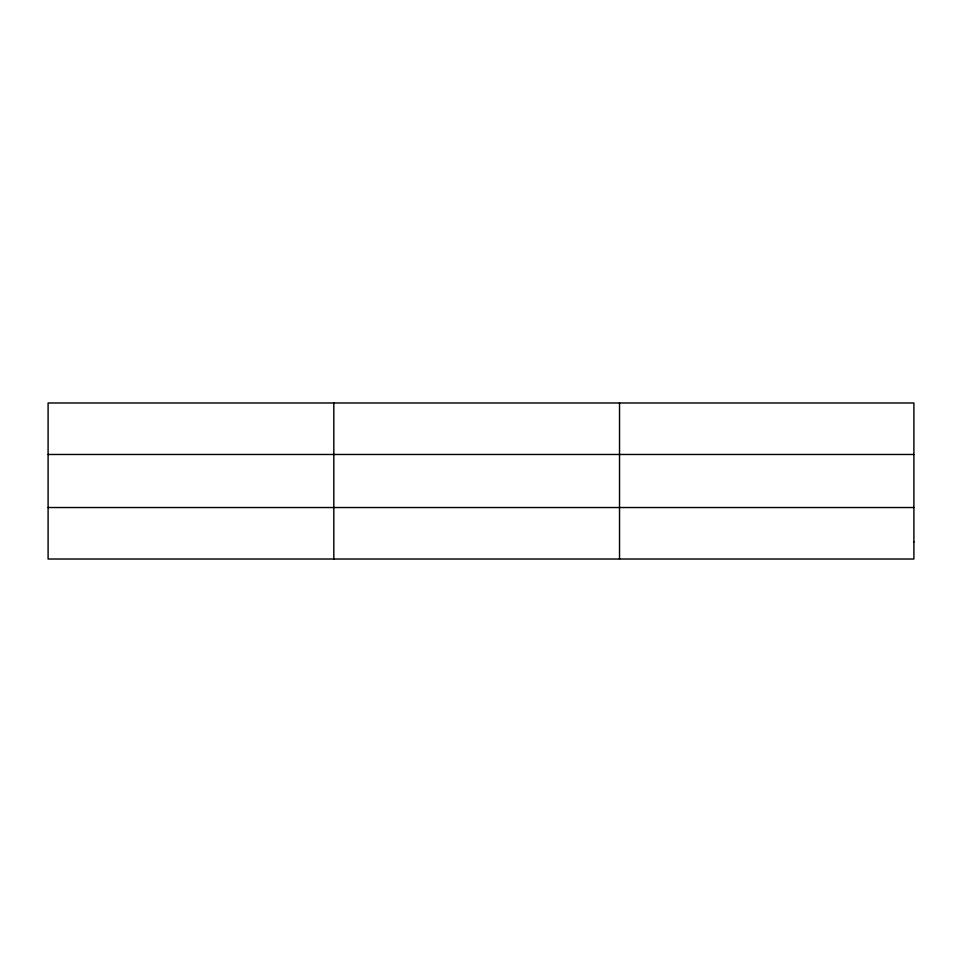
<?xml version="1.0" encoding="UTF-8"?>
<svg xmlns="http://www.w3.org/2000/svg" width="962" height="962" viewBox="0 0 962 962"><rect width="100%" height="100%" fill="white"/><g stroke="black" fill="none" stroke-linecap="round" stroke-linejoin="round"><path stroke-width="1.44" d="M333.814 402.982L333.814 559.018M619.528 402.982L619.528 559.018M48.1 454.473L913.9 454.473M48.1 507.527L913.9 507.527M913.9 541.859L913.9 559.018L48.1 559.018L48.1 402.982L913.9 402.982L913.9 541.859"/></g></svg>
